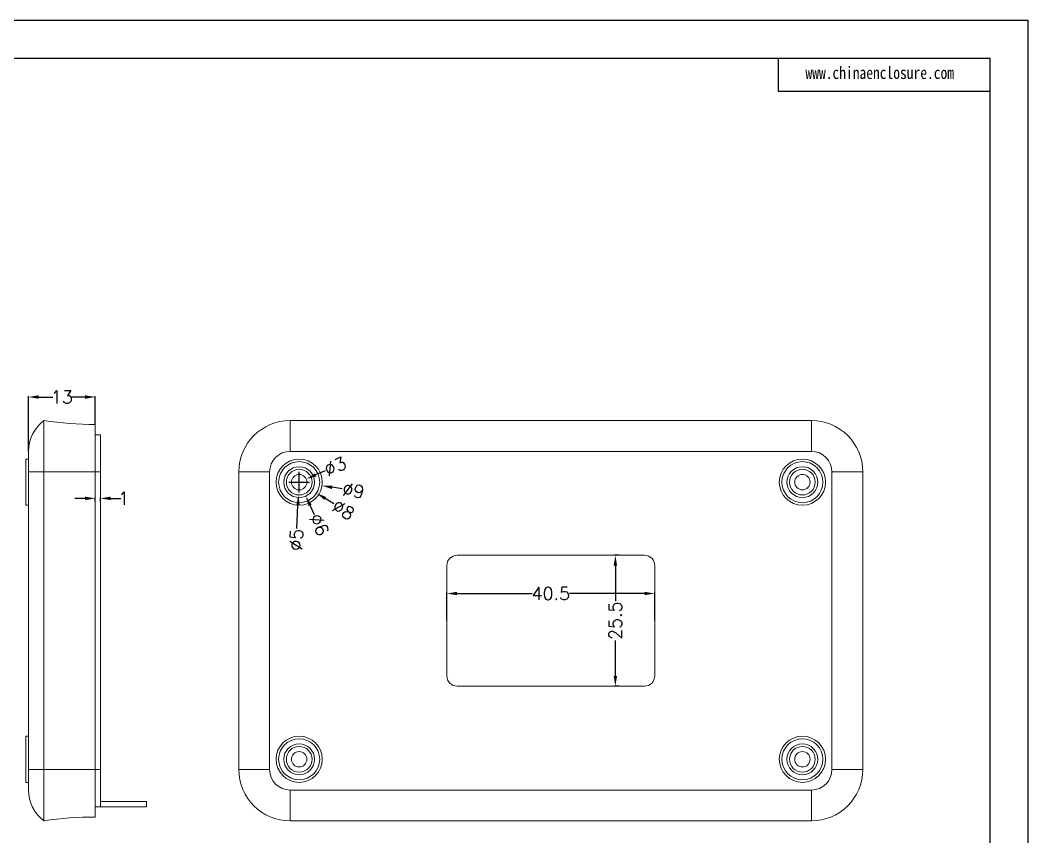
# Model space of a CAD drawing. Header units: inches. Extents: x 1135 to 2590, y 1089 to 1400.
# Drawn here: x 2393.6 to 2589.8, y 1240.8 to 1400 of the extents above; entities that cross this region are included whole.
import ezdxf

# ---------------------------------------------------------------- set-up
doc = ezdxf.new("R2010")
doc.units = ezdxf.units.IN
doc.layers.add('文字', color=81, linetype='Continuous')
doc.styles.get("Standard").update_dxf_attribs({"font": 'txt', "bigfont": 'gbcbig.shx'})
doc.styles.add('宋体', font='', dxfattribs={"width": 0.8, "height": 3.5})
doc.styles.get('宋体').set_extended_font_data('SimSun')
doc.dimstyles.new('2.5', dxfattribs={"dimtxt": 2.5, "dimasz": 2, "dimexe": 0.18, "dimexo": 0.0625, "dimgap": 0.09, "dimtad": 0, "dimzin": 12, "dimdsep": 46, "dimtxsty": 'Standard', "dimcen": 2, "dimclrd": 3, "dimclre": 3, "dimadec": 0, "dimazin": 0, "dimtfac": 1, "dimtofl": 0, "dimtmove": 0, "dimatfit": 3, "dimfxl": 1, "dimtolj": 1, "dimtzin": 0, "dimarcsym": 0})

# ---------------------------------------------------------------- blocks, each defined once
blk = doc.blocks.new('*D157')
at = {"color": 3, "lineweight": -2}
for p, q in [((2447.89, 1307.96), (2447.89, 1311.96)), ((2445.89, 1309.96), (2449.89, 1309.96)), ((2456.29, 1308.65), (2454.31, 1308.96))]:
    blk.add_line(p, q, dxfattribs=at)
at = {"color": 3}
blk.add_solid([(2454.36, 1309.29), (2454.26, 1308.63), (2452.34, 1309.27)], dxfattribs=at)
at = {"layer": 'Defpoints', "color": 0}
for p in [(2443.44, 1310.65), (2452.34, 1309.27)]:
    blk.add_point(p, dxfattribs=at)
at = {"color": 0, "insert": (2458.44, 1308.32), "char_height": 2.5, "attachment_point": 5, "rotation": 351.1703}
blk.add_mtext('\\A1;∅9', dxfattribs=at)
blk = doc.blocks.new('*D158')
at = {"color": 3, "lineweight": -2}
for p, q in [((2447.89, 1307.96), (2447.89, 1311.96)), ((2445.89, 1309.96), (2449.89, 1309.96)), ((2454.67, 1305.71), (2452.97, 1306.77))]:
    blk.add_line(p, q, dxfattribs=at)
at = {"color": 3}
blk.add_solid([(2453.15, 1307.05), (2452.8, 1306.49), (2451.28, 1307.83)], dxfattribs=at)
at = {"layer": 'Defpoints', "color": 0}
for p in [(2444.5, 1312.08), (2451.28, 1307.83)]:
    blk.add_point(p, dxfattribs=at)
at = {"color": 0, "insert": (2456.51, 1304.56), "char_height": 2.5, "attachment_point": 5, "rotation": 327.9419}
blk.add_mtext('\\A1;∅8', dxfattribs=at)
blk = doc.blocks.new('*D159')
at = {"color": 3, "lineweight": -2}
for p, q in [((2447.89, 1307.96), (2447.89, 1311.96)), ((2445.89, 1309.96), (2449.89, 1309.96)), ((2450.87, 1303.62), (2450.02, 1305.43))]:
    blk.add_line(p, q, dxfattribs=at)
at = {"color": 3}
blk.add_solid([(2450.32, 1305.58), (2449.72, 1305.29), (2449.17, 1307.24)], dxfattribs=at)
at = {"layer": 'Defpoints', "color": 0}
for p in [(2446.61, 1312.67), (2449.17, 1307.24)]:
    blk.add_point(p, dxfattribs=at)
at = {"color": 0, "insert": (2451.8, 1301.66), "char_height": 2.5, "attachment_point": 5, "rotation": 295.2154}
blk.add_mtext('\\A1;∅6', dxfattribs=at)
blk = doc.blocks.new('*D160')
at = {"color": 3, "lineweight": -2}
for p, q in [((2447.89, 1307.96), (2447.89, 1311.96)), ((2445.89, 1309.96), (2449.89, 1309.96)), ((2447.43, 1300.9), (2447.66, 1305.46))]:
    blk.add_line(p, q, dxfattribs=at)
at = {"color": 3}
blk.add_solid([(2447.33, 1305.48), (2447.99, 1305.45), (2447.76, 1307.46)], dxfattribs=at)
at = {"layer": 'Defpoints', "color": 0}
for p in [(2448.02, 1312.45), (2447.76, 1307.46)]:
    blk.add_point(p, dxfattribs=at)
at = {"color": 0, "insert": (2447.32, 1298.73), "char_height": 2.5, "attachment_point": 5, "rotation": 87.0967}
blk.add_mtext('\\A1;∅5', dxfattribs=at)
blk = doc.blocks.new('*D161')
at = {"color": 3, "lineweight": -2}
for p, q in [((2447.89, 1307.96), (2447.89, 1311.96)), ((2452.93, 1312.16), (2451.1, 1311.36)), ((2445.89, 1309.96), (2449.89, 1309.96))]:
    blk.add_line(p, q, dxfattribs=at)
at = {"color": 3}
blk.add_solid([(2450.96, 1311.67), (2451.23, 1311.06), (2449.26, 1310.56)], dxfattribs=at)
at = {"layer": 'Defpoints', "color": 0}
for p in [(2446.52, 1309.35), (2449.26, 1310.56)]:
    blk.add_point(p, dxfattribs=at)
at = {"color": 0, "insert": (2454.92, 1313.03), "char_height": 2.5, "attachment_point": 5, "rotation": 23.6505}
blk.add_mtext('\\A1;∅3', dxfattribs=at)
blk = doc.blocks.new('*D162')
at = {"color": 3, "lineweight": -2}
for p, q in [((2476.64, 1283.02), (2476.64, 1288.44)), ((2478.64, 1288.26), (2493.26, 1288.26)), ((2515.14, 1288.26), (2500.52, 1288.26)), ((2517.14, 1283.02), (2517.14, 1288.44))]:
    blk.add_line(p, q, dxfattribs=at)
at = {"color": 3}
for points in [[(2478.64, 1288.59), (2478.64, 1287.93), (2476.64, 1288.26)], [(2515.14, 1288.59), (2515.14, 1287.93), (2517.14, 1288.26)]]:
    blk.add_solid(points, dxfattribs=at)
at = {"layer": 'Defpoints', "color": 0}
for p in [(2517.14, 1288.26), (2476.64, 1282.96), (2517.14, 1282.96)]:
    blk.add_point(p, dxfattribs=at)
at = {"color": 0, "insert": (2496.89, 1288.26), "char_height": 2.5, "attachment_point": 5}
blk.add_mtext('\\A1;40.5', dxfattribs=at)
blk = doc.blocks.new('*D163')
at = {"color": 3, "lineweight": -2}
for p, q in [((2510.19, 1295.71), (2509.29, 1295.71)), ((2509.47, 1293.71), (2509.47, 1286.8)), ((2509.47, 1272.21), (2509.47, 1279.12)), ((2510.19, 1270.21), (2509.29, 1270.21))]:
    blk.add_line(p, q, dxfattribs=at)
at = {"color": 3}
for points in [[(2509.13, 1293.71), (2509.8, 1293.71), (2509.47, 1295.71)], [(2509.13, 1272.21), (2509.8, 1272.21), (2509.47, 1270.21)]]:
    blk.add_solid(points, dxfattribs=at)
at = {"layer": 'Defpoints', "color": 0}
for p in [(2509.47, 1295.71), (2510.25, 1295.71), (2510.25, 1270.21)]:
    blk.add_point(p, dxfattribs=at)
at = {"color": 0, "insert": (2509.47, 1282.96), "char_height": 2.5, "attachment_point": 5, "rotation": 90}
blk.add_mtext('\\A1;25.5', dxfattribs=at)
blk = doc.blocks.new('*D164')
at = {"color": 3, "lineweight": -2}
for p, q in [((2395.18, 1316.02), (2395.18, 1326.72)), ((2408.18, 1321.27), (2408.18, 1326.72)), ((2397.18, 1326.54), (2399.92, 1326.54)), ((2406.18, 1326.54), (2403.44, 1326.54))]:
    blk.add_line(p, q, dxfattribs=at)
at = {"color": 3}
for points in [[(2397.18, 1326.88), (2397.18, 1326.21), (2395.18, 1326.54)], [(2406.18, 1326.88), (2406.18, 1326.21), (2408.18, 1326.54)]]:
    blk.add_solid(points, dxfattribs=at)
at = {"layer": 'Defpoints', "color": 0}
for p in [(2408.18, 1326.54), (2408.18, 1321.21), (2395.18, 1315.96)]:
    blk.add_point(p, dxfattribs=at)
at = {"color": 0, "insert": (2401.68, 1326.54), "char_height": 2.5, "attachment_point": 5}
blk.add_mtext('\\A1;13', dxfattribs=at)
blk = doc.blocks.new('*D165')
at = {"color": 3, "lineweight": -2}
for p, q in [((2408.18, 1306.22), (2408.18, 1306.97)), ((2409.18, 1306.22), (2409.18, 1306.97)), ((2406.18, 1306.79), (2404.18, 1306.79)), ((2411.18, 1306.79), (2413.18, 1306.79))]:
    blk.add_line(p, q, dxfattribs=at)
at = {"color": 3}
for points in [[(2406.18, 1307.13), (2406.18, 1306.46), (2408.18, 1306.79)], [(2411.18, 1307.13), (2411.18, 1306.46), (2409.18, 1306.79)]]:
    blk.add_solid(points, dxfattribs=at)
at = {"layer": 'Defpoints', "color": 0}
for p in [(2408.18, 1306.15), (2409.18, 1306.79), (2409.18, 1306.15)]:
    blk.add_point(p, dxfattribs=at)
at = {"color": 0, "insert": (2413.69, 1306.79), "char_height": 2.5, "attachment_point": 5}
blk.add_mtext('\\A1;1', dxfattribs=at)

msp = doc.modelspace()

# ---------------------------------------------------------------- linework, layer by layer
for p, q in [((2149.28, 1399.984), (2589.792, 1399.984)), ((2589.792, 1399.984), (2589.792, 1088.511)), ((2160.679, 1392.568), (2582.376, 1392.568)), ((2541.176, 1392.568), (2541.176, 1386.131)), ((2582.376, 1392.568), (2582.376, 1095.927)), ((2541.176, 1386.131), (2582.376, 1386.131))]:
    msp.add_line(p, q)
at = {"color": 7, "linetype": 'Continuous', "lineweight": 15}
for p, q in [((2398.181, 1321.957), (2398.181, 1311.957)), ((2408.181, 1311.957), (2408.181, 1321.207)), ((2446.139, 1315.957), (2446.139, 1321.957)), ((2547.639, 1321.957), (2446.139, 1321.957)), ((2547.639, 1315.957), (2547.639, 1321.957)), ((2409.181, 1319.207), (2408.181, 1319.207)), ((2409.181, 1319.207), (2409.181, 1311.957)), ((2395.181, 1315.957), (2395.181, 1311.957)), ((2547.639, 1315.957), (2446.139, 1315.957)), ((2395.181, 1314.457), (2394.681, 1314.457)), ((2394.681, 1309.957), (2394.681, 1314.457)), ((2395.181, 1311.957), (2395.181, 1253.957)), ((2395.181, 1311.957), (2398.181, 1311.957)), ((2398.181, 1311.957), (2398.181, 1253.957)), ((2398.181, 1311.957), (2408.181, 1311.957)), ((2408.181, 1253.957), (2408.181, 1311.957)), ((2409.181, 1311.957), (2408.181, 1311.957)), ((2409.181, 1311.957), (2409.181, 1253.957)), ((2442.139, 1311.957), (2436.139, 1311.957)), ((2436.139, 1253.957), (2436.139, 1311.957)), ((2442.139, 1253.957), (2442.139, 1311.957)), ((2551.639, 1311.957), (2557.639, 1311.957)), ((2551.639, 1311.957), (2551.639, 1253.957)), ((2557.639, 1311.957), (2557.639, 1253.957)), ((2394.681, 1305.457), (2394.681, 1309.957)), ((2394.681, 1305.457), (2395.181, 1305.457)), ((2515.139, 1295.707), (2478.639, 1295.707)), ((2476.639, 1293.707), (2476.639, 1272.207)), ((2517.139, 1272.207), (2517.139, 1293.707)), ((2478.639, 1270.207), (2515.139, 1270.207)), ((2395.181, 1260.457), (2394.681, 1260.457)), ((2394.681, 1260.457), (2394.681, 1255.957)), ((2394.681, 1255.957), (2394.681, 1251.457)), ((2395.181, 1253.957), (2398.181, 1253.957)), ((2395.181, 1253.957), (2395.181, 1249.957)), ((2398.181, 1253.957), (2398.181, 1243.957)), ((2398.181, 1253.957), (2408.181, 1253.957)), ((2408.181, 1244.707), (2408.181, 1253.957)), ((2409.181, 1253.957), (2408.181, 1253.957)), ((2409.181, 1253.957), (2409.181, 1246.707)), ((2442.139, 1253.957), (2436.139, 1253.957)), ((2551.639, 1253.957), (2557.639, 1253.957)), ((2394.681, 1251.457), (2395.181, 1251.457)), ((2547.639, 1249.957), (2446.139, 1249.957)), ((2446.139, 1249.957), (2446.139, 1243.957)), ((2547.639, 1249.957), (2547.639, 1243.957)), ((2409.181, 1246.707), (2408.181, 1246.707)), ((2409.181, 1247.707), (2418.181, 1247.707)), ((2418.181, 1246.707), (2409.181, 1246.707)), ((2418.181, 1247.707), (2418.181, 1246.707)), ((2547.639, 1243.957), (2446.139, 1243.957))]:
    msp.add_line(p, q, dxfattribs=at)
for centre, radius in [((2447.889, 1309.957), 4.5), ((2447.889, 1309.957), 4), ((2447.889, 1309.957), 3), ((2545.889, 1309.957), 4.5), ((2545.889, 1309.957), 4), ((2545.889, 1309.957), 3), ((2447.889, 1309.957), 2.5), ((2447.889, 1309.957), 1.5), ((2545.889, 1309.957), 2.5), ((2545.889, 1309.957), 1.5), ((2447.889, 1255.957), 4.5), ((2447.889, 1255.957), 4), ((2545.889, 1255.957), 4.5), ((2545.889, 1255.957), 4), ((2447.889, 1255.957), 3), ((2447.889, 1255.957), 2.5), ((2545.889, 1255.957), 3), ((2545.889, 1255.957), 2.5), ((2447.889, 1255.957), 1.5), ((2545.889, 1255.957), 1.5)]:
    msp.add_circle(centre, radius, dxfattribs=at)
for centre, radius, start, end in [((2402.761, 1315.917), 7.58, 127.17144, 179.69846), ((2408.181, 1388.248), 67.042, 261.42169, 270), ((2446.139, 1311.957), 10, 90, 180), ((2547.639, 1311.957), 10, 0, 90), ((2446.139, 1311.957), 4, 90, 180), ((2547.639, 1311.957), 4, 0, 90), ((2478.639, 1293.707), 2, 90, 180), ((2515.139, 1293.707), 2, 0, 90), ((2478.639, 1272.207), 2, 180, 270), ((2515.139, 1272.207), 2, 270, 0), ((2446.139, 1253.957), 10, 180, 270), ((2446.139, 1253.957), 4, 180, 270), ((2547.639, 1253.957), 10, 270, 0), ((2547.639, 1253.957), 4, 270, 0), ((2402.761, 1249.997), 7.58, 180.30154, 232.82856), ((2408.181, 1177.665), 67.042, 90, 98.57831)]:
    msp.add_arc(centre, radius, start, end, dxfattribs=at)

# ---------------------------------------------------------------- texts
at = {"layer": '文字', "color": 0, "insert": (2546.483, 1390.938), "char_height": 2.41707, "width": 42.46567, "attachment_point": 1, "style": '宋体'}
msp.add_mtext('www.chinaenclosure.com', dxfattribs=at)

# ---------------------------------------------------------------- dimensions: what is measured, and where the dimension line sits
for base, p1, p2, picture, middle in [((2408.181, 1326.543), (2395.181, 1315.957), (2408.181, 1321.207), '*D164', (2401.681, 1326.543)), ((2409.181, 1306.794), (2408.181, 1306.155), (2409.181, 1306.155), '*D165', (2413.687, 1306.794)), ((2517.139, 1288.26), (2476.639, 1282.957), (2517.139, 1282.957), '*D162', (2496.889, 1288.26))]:
    dim = msp.add_linear_dim(base=base, p1=p1, p2=p2, dimstyle='2.5')
    dim.commit()
    dim.dimension.update_dxf_attribs({"geometry": picture, "text_midpoint": middle})
for p1, p2, picture, middle in [((2446.515, 1309.355), (2449.263, 1310.558), '*D161', (2454.918, 1313.035)), ((2443.443, 1310.647), (2452.336, 1309.266), '*D157', (2458.436, 1308.318)), ((2444.499, 1312.08), (2451.279, 1307.834), '*D158', (2456.511, 1304.557)), ((2446.611, 1312.671), (2449.167, 1307.243), '*D159', (2451.797, 1301.657))]:
    dim = msp.add_diameter_dim_2p(p1=p1, p2=p2, dimstyle='2.5')
    dim.commit()
    dim.dimension.update_dxf_attribs({"geometry": picture, "text_midpoint": middle})
dim = msp.add_diameter_dim_2p(p1=(2448.016, 1312.454), p2=(2447.763, 1307.46), dimstyle='2.5')
dim.commit()
dim.dimension.update_dxf_attribs({"geometry": '*D160', "text_midpoint": (2447.32, 1298.73), "dimtype": 163})
dim = msp.add_linear_dim(base=(2509.468, 1295.707), p1=(2510.249, 1270.207), p2=(2510.249, 1295.707), angle=90, dimstyle='2.5')
dim.commit()
dim.dimension.update_dxf_attribs({"geometry": '*D163', "text_midpoint": (2509.468, 1282.957)})

doc.saveas('drawing.dxf')
